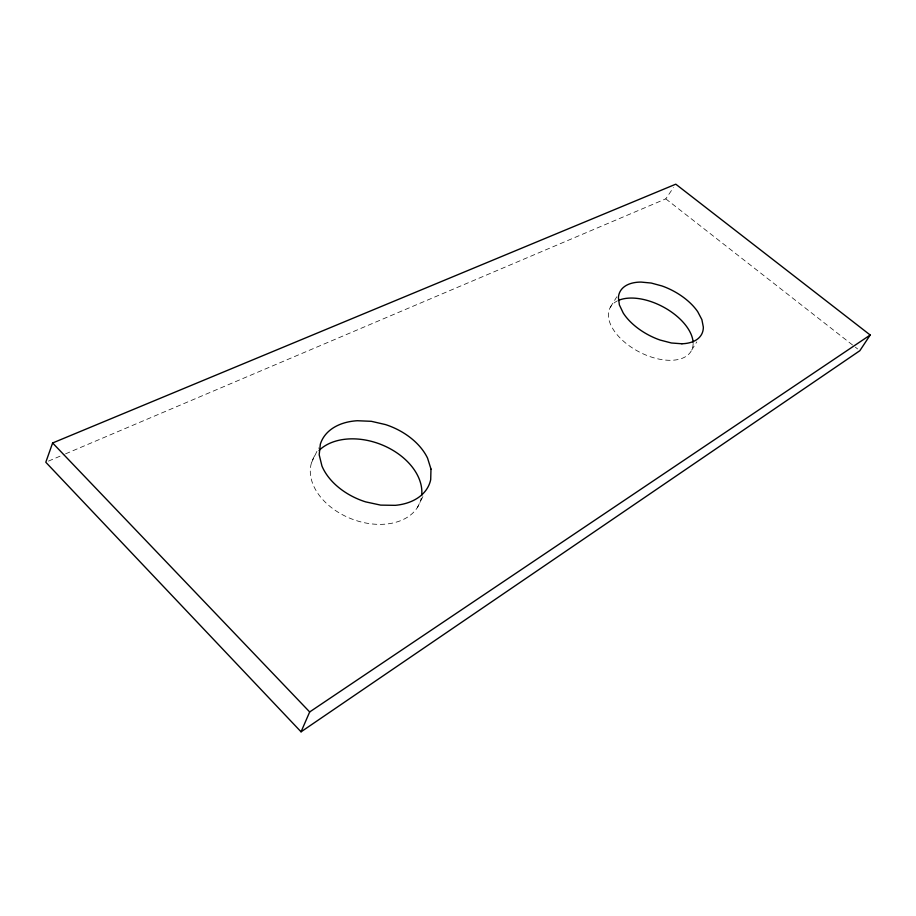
<?xml version="1.0" encoding="UTF-8"?>
<svg xmlns="http://www.w3.org/2000/svg" width="916" height="916" viewBox="0 0 916 916"><rect width="100%" height="100%" fill="white"/><g stroke="black" fill="none" stroke-linecap="round" stroke-linejoin="round"><path stroke-width="0.69" stroke-dasharray="4.58 3.44" d="M311.497 462.729L318.562 447.913M417.261 507.727L422.917 496.598M610.354 307.204L616.8 296.807M691.706 350.038L696.813 341.886M65.54 453.855L665.795 198.852L673.466 187.574M48.433 461.126L64.223 454.416M665.795 198.852L854.239 346.305M855.361 347.187L857.605 348.939M421.245 498.098A57.788 40.018 21.2 0 1 349.076 517.895A57.788 40.018 21.2 0 1 316.364 453.431M693.126 343.363A45.983 25.511 27.8 0 1 637.112 350.805A45.983 25.511 27.8 0 1 617.144 301.02"/><path stroke-width="1.37" d="M52.624 442.978L45.8 462.248L301.055 731.815L859.849 350.702L870.2 335.016L675.779 184.185L52.624 442.978L309.677 711.95L301.055 731.815M309.677 711.95L870.2 335.016M681.928 343.775L671.428 342.996L660.161 340.065A45.628 24.846 27.7 0 1 623.223 313.02L619.376 304.913L618.415 297.425A46.842 25.499 27.8 0 1 641.04 282.082L651.219 283.044L661.993 285.964A45.594 24.812 27.7 0 1 697.729 311.715L701.885 319.627L703.339 327.126A46.819 25.488 27.7 0 1 681.916 343.775M319.066 450.432A57.788 40.018 21.2 0 1 383.941 445.703A57.788 40.018 21.2 0 1 421.669 495.51M618.289 300.471A45.983 25.511 27.8 0 1 664.363 307.558A45.983 25.511 27.8 0 1 693.08 342.16M430.978 469.061L430.703 479.64A58.979 40.19 21.4 0 1 395.3 505.334L380.678 505.117L365.599 501.865A57.49 39.193 21.4 0 1 321.963 466.072L319.192 454.805L320.337 444.203A59.002 40.224 21.4 0 1 357.343 420.73L371.335 421.314L385.533 424.589A57.422 39.125 21.4 0 1 427.566 458.16L430.978 469.061"/></g></svg>
